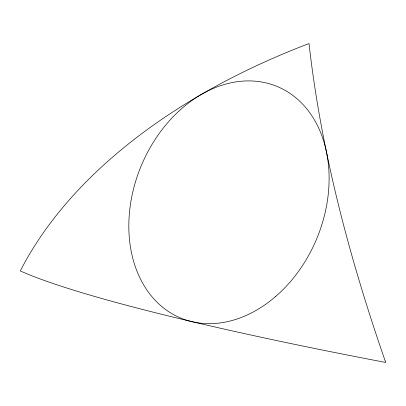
<?xml version="1.0" encoding="UTF-8"?>
<svg xmlns="http://www.w3.org/2000/svg" width="406" height="406" viewBox="0 0 406 406"><rect width="100%" height="100%" fill="white"/><g stroke="black" fill="none" stroke-linecap="round" stroke-linejoin="round"><path stroke-width="0.61" d="M385.182 360.975C349.52 258.049 321.273 151.981 309.012 43.554A581.377 356.605 -6.2 0 0 20.3 270.929A581.377 48.989 9.2 0 0 385.7 362.446L385.182 360.975M275.623 296.507A125.429 95.034 -67.3 0 0 282.368 88.894A125.429 95.034 -67.3 0 0 128.9 221.443A125.429 95.034 -67.3 0 0 275.623 296.507"/></g></svg>
